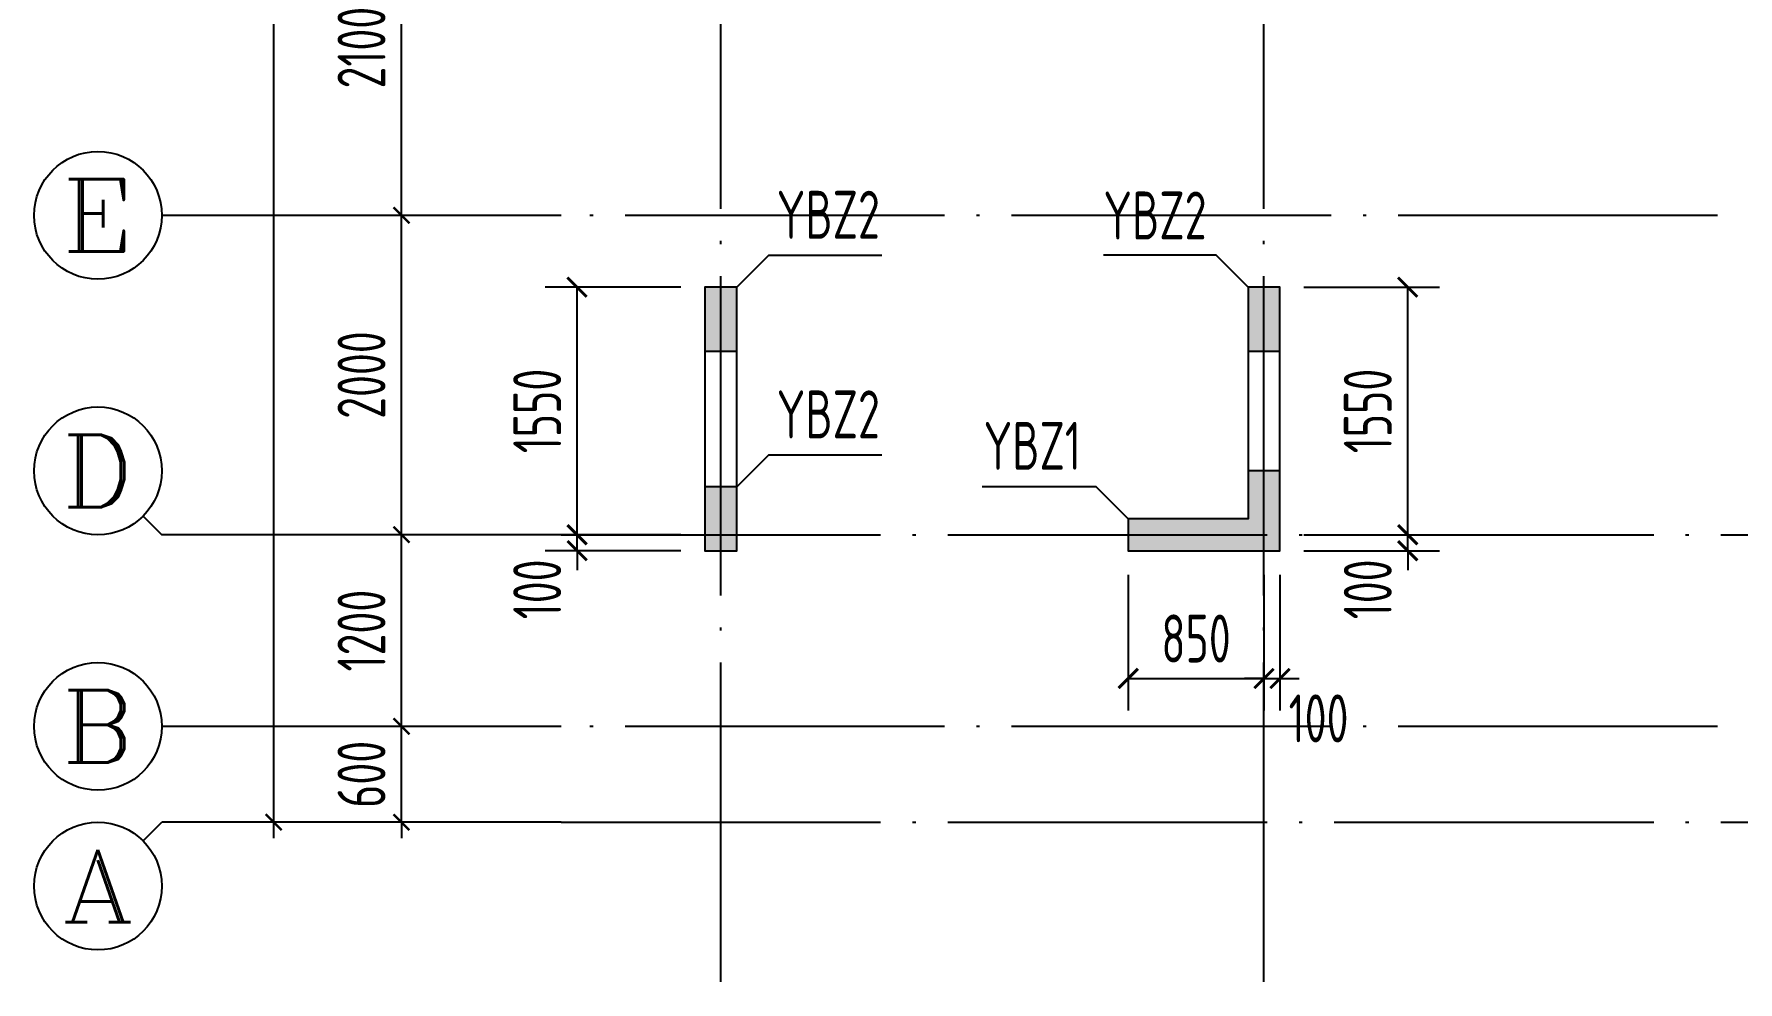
# Model space of a CAD drawing. Extents: x 826826 to 1642106, y -156213 to 399140.
# Drawn here: x 1167696 to 1178363, y 189354 to 195289 of the extents above; entities that cross this region are included whole.
import ezdxf
from ezdxf.enums import TextEntityAlignment as Align

# ---------------------------------------------------------------- set-up
doc = ezdxf.new("R2010")
doc.units = 0
doc.header["$LTSCALE"] = 1000
doc.linetypes.add('DOTE', pattern=[2.42, 2, -0.2, 0.02, -0.2])
doc.layers.get('0').update_dxf_attribs({"linetype": 'CONTINUOUS'})
doc.layers.get('DEFPOINTS').update_dxf_attribs({"linetype": 'CONTINUOUS'})
for name, color, linetype in [('A-AXIS', 1, 'CONTINUOUS'), ('A-DOTE', 10, 'DOTE'), ('AXIS_TEXT', 4, 'CONTINUOUS'), ('S-Q墙实线', 6, 'CONTINUOUS'), ('S-Q墙标注', 3, 'CONTINUOUS'), ('S-X详图填充', 252, 'CONTINUOUS'), ('S-X详图实线', 4, 'CONTINUOUS'), ('S-Y一般标注', 3, 'CONTINUOUS'), ('S-Z柱编号', 6, 'CONTINUOUS')]:
    doc.layers.add(name, color=color, linetype=linetype)
doc.styles.add('_TCH_AXIS', font='COMPLEX', dxfattribs={"bigfont": 'GBCBIG'})
doc.styles.add('COMPLEX', font='COMPLEX')
doc.styles.add('TSSD_DIMENSION', font='Tssdeng.shx', dxfattribs={"width": 0.7, "bigfont": 'tssdchn.shx'})
doc.styles.add('TSSD_REIN', font='tssdeng.shx', dxfattribs={"width": 0.7, "height": 300, "bigfont": 'tssdchn.shx'})
doc.styles.add('结构文字', font='zstxt.shx', dxfattribs={"width": 0.7, "bigfont": 'zshz.shx'})
doc.dimstyles.new('STRUCK', dxfattribs={"dimtxt": 400, "dimasz": 121, "dimexe": 200, "dimexo": 150, "dimgap": 115, "dimtad": 1, "dimdec": 0, "dimdsep": 46, "dimtxsty": '结构文字', "dimblk": 'ARCHTICK', "dimcen": 400, "dimclrd": 3, "dimclre": 3, "dimclrt": 7, "dimadec": 0, "dimazin": 0, "dimtfac": 1, "dimtdec": 0, "dimtix": 1, "dimtmove": 2, "dimatfit": 3, "dimldrblk": '_DIMX', "dimfxl": 0, "dimtolj": 1, "dimtzin": 0, "dimarcsym": 0})
doc.dimstyles.new('TSSD_100_100$0', dxfattribs={"dimtxt": 300, "dimasz": 80, "dimexe": 100, "dimexo": 250, "dimgap": 100, "dimtad": 1, "dimdec": 0, "dimzin": 0, "dimdsep": 46, "dimtxsty": 'TSSD_DIMENSION', "dimblk": 'ARCHTICK', "dimcen": 0, "dimdle": 100, "dimclrd": 3, "dimclre": 3, "dimclrt": 7, "dimadec": 0, "dimazin": 0, "dimtfac": 1, "dimtdec": 0, "dimtix": 1, "dimtmove": 2, "dimatfit": 3, "dimldrblk": 'ARCHTICK', "dimfxl": 0, "dimtolj": 1, "dimtzin": 0, "dimarcsym": 0})

# ---------------------------------------------------------------- blocks, each defined once
blk = doc.blocks.new('_ArchTick')
at = {"color": 0, "linetype": 'ByBlock', "const_width": 0.15}
blk.add_lwpolyline([(-0.5, -0.5), (0.5, 0.5)], dxfattribs=at)
blk = doc.blocks.new('*D888')
at = {"layer": 'DEFPOINTS', "color": 0}
for p in [(2300, 4900), (3300, 4900), (3300, 4300)]:
    blk.add_point(p, dxfattribs=at)
at = {"layer": 'S-Y一般标注', "color": 0, "lineweight": -2}
for p, q in [((2300, 4900), (2300, 5000)), ((3050, 4900), (2200, 4900)), ((2300, 4300), (2300, 4900)), ((3050, 4300), (2200, 4300)), ((2300, 4300), (2300, 4200))]:
    blk.add_line(p, q, dxfattribs=at)
at = {"layer": 'S-Y一般标注', "color": 0, "lineweight": -2, "xscale": 100, "yscale": 100, "zscale": 100}
for p, rotation in [((2300, 4900), 270), ((2300, 4300), 90)]:
    blk.add_blockref('_ArchTick', p, dxfattribs=dict(at, rotation=rotation))
at = {"layer": 'S-Y一般标注', "color": 7, "insert": (2050, 4600), "char_height": 300, "attachment_point": 5, "rotation": 90, "style": 'TSSD_DIMENSION'}
blk.add_mtext('\\A1;600', dxfattribs=at)
blk = doc.blocks.new('*D889')
at = {"layer": 'DEFPOINTS', "color": 0}
for p in [(2300, 6100), (3300, 6100), (3300, 4900)]:
    blk.add_point(p, dxfattribs=at)
at = {"layer": 'S-Y一般标注', "color": 0, "lineweight": -2}
for p, q in [((2300, 4800), (2300, 6200)), ((3050, 6100), (2200, 6100)), ((3050, 4900), (2200, 4900))]:
    blk.add_line(p, q, dxfattribs=at)
at = {"layer": 'S-Y一般标注', "color": 0, "lineweight": -2, "xscale": 100, "yscale": 100, "zscale": 100}
for p, rotation in [((2300, 6100), 90), ((2300, 4900), 270)]:
    blk.add_blockref('_ArchTick', p, dxfattribs=dict(at, rotation=rotation))
at = {"layer": 'S-Y一般标注', "color": 7, "insert": (2050, 5500), "char_height": 300, "attachment_point": 5, "rotation": 90, "style": 'TSSD_DIMENSION'}
blk.add_mtext('\\A1;1200', dxfattribs=at)
blk = doc.blocks.new('*D890')
at = {"layer": 'DEFPOINTS', "color": 0}
for p in [(2300, 8100), (3300, 8100), (3300, 6100)]:
    blk.add_point(p, dxfattribs=at)
at = {"layer": 'S-Y一般标注', "color": 0, "lineweight": -2}
for p, q in [((2300, 6000), (2300, 8200)), ((3050, 8100), (2200, 8100)), ((3050, 6100), (2200, 6100))]:
    blk.add_line(p, q, dxfattribs=at)
at = {"layer": 'S-Y一般标注', "color": 0, "lineweight": -2, "xscale": 100, "yscale": 100, "zscale": 100}
for p, rotation in [((2300, 8100), 90), ((2300, 6100), 270)]:
    blk.add_blockref('_ArchTick', p, dxfattribs=dict(at, rotation=rotation))
at = {"layer": 'S-Y一般标注', "color": 7, "insert": (2050, 7100), "char_height": 300, "attachment_point": 5, "rotation": 90, "style": 'TSSD_DIMENSION'}
blk.add_mtext('\\A1;2000', dxfattribs=at)
blk = doc.blocks.new('*D891')
at = {"layer": 'DEFPOINTS', "color": 0}
for p in [(2300, 10200), (3300, 10200), (3300, 8100)]:
    blk.add_point(p, dxfattribs=at)
at = {"layer": 'S-Y一般标注', "color": 0, "lineweight": -2}
for p, q in [((2300, 8000), (2300, 10300)), ((3050, 10200), (2200, 10200)), ((3050, 8100), (2200, 8100))]:
    blk.add_line(p, q, dxfattribs=at)
at = {"layer": 'S-Y一般标注', "color": 0, "lineweight": -2, "xscale": 100, "yscale": 100, "zscale": 100}
for p, rotation in [((2300, 10200), 90), ((2300, 8100), 270)]:
    blk.add_blockref('_ArchTick', p, dxfattribs=dict(at, rotation=rotation))
at = {"layer": 'S-Y一般标注', "color": 7, "insert": (2050, 9150), "char_height": 300, "attachment_point": 5, "rotation": 90, "style": 'TSSD_DIMENSION'}
blk.add_mtext('\\A1;2100', dxfattribs=at)
blk = doc.blocks.new('*D899')
at = {"layer": 'DEFPOINTS', "color": 0}
for p in [(1500, 18800), (3300, 18800), (3300, 4300)]:
    blk.add_point(p, dxfattribs=at)
at = {"layer": 'S-Y一般标注', "color": 0, "lineweight": -2}
for p, q in [((1500, 4200), (1500, 18900)), ((3050, 18800), (1400, 18800)), ((3050, 4300), (1400, 4300))]:
    blk.add_line(p, q, dxfattribs=at)
at = {"layer": 'S-Y一般标注', "color": 0, "lineweight": -2, "xscale": 100, "yscale": 100, "zscale": 100}
for p, rotation in [((1500, 18800), 90), ((1500, 4300), 270)]:
    blk.add_blockref('_ArchTick', p, dxfattribs=dict(at, rotation=rotation))
at = {"layer": 'S-Y一般标注', "color": 7, "insert": (1250, 11550), "char_height": 300, "attachment_point": 5, "rotation": 90, "style": 'TSSD_DIMENSION'}
blk.add_mtext('\\A1;14500', dxfattribs=at)
blk = doc.blocks.new('_AXISO')
blk.add_circle((0, 0), 0.5)
at = {"layer": 'AXIS_TEXT', "style": 'COMPLEX', "width": 1.041667}
blk.add_attdef('A', text='', height=0.56, dxfattribs=at).set_placement((-0.25, -0.28), (0.25, -0.28), align=Align.FIT)
blk = doc.blocks.new('*D2524')
at = {"layer": 'DEFPOINTS', "color": 0}
for p in [(1171096, 192154), (1171896, 192154), (1171896, 192054)]:
    blk.add_point(p, dxfattribs=at)
at = {"layer": 'S-Q墙标注', "color": 3, "lineweight": -2}
for p, q in [((1171096, 192154), (1171096, 192275)), ((1171746, 192154), (1170896, 192154)), ((1171096, 192054), (1171096, 192154)), ((1171746, 192054), (1170896, 192054)), ((1171096, 192054), (1171096, 191933))]:
    blk.add_line(p, q, dxfattribs=at)
at = {"layer": 'S-Q墙标注', "color": 3, "lineweight": -2, "xscale": 121, "yscale": 121, "zscale": 121}
for p, rotation in [((1171096, 192154), 270), ((1171096, 192054), 90)]:
    blk.add_blockref('_ArchTick', p, dxfattribs=dict(at, rotation=rotation))
at = {"layer": 'S-Q墙标注', "color": 7, "insert": (1170846, 191812), "char_height": 300, "attachment_point": 5, "rotation": 90, "style": 'TSSD_REIN'}
blk.add_mtext('\\A1;100', dxfattribs=at)
blk = doc.blocks.new('_DIMX')
blk.add_line((-150, 0), (150, 0))
at = {"const_width": 50}
blk.add_lwpolyline([(-70, -70), (70, 70)], dxfattribs=at)
blk = doc.blocks.new('*D2525')
at = {"layer": 'DEFPOINTS', "color": 0}
for p in [(1171096, 193704), (1171896, 193704), (1171896, 192154)]:
    blk.add_point(p, dxfattribs=at)
at = {"layer": 'S-Q墙标注', "color": 3, "lineweight": -2}
for p, q in [((1171746, 193704), (1170896, 193704)), ((1171096, 192154), (1171096, 193704)), ((1171746, 192154), (1170896, 192154))]:
    blk.add_line(p, q, dxfattribs=at)
at = {"layer": 'S-Q墙标注', "color": 3, "lineweight": -2, "xscale": 121, "yscale": 121, "zscale": 121}
for p, rotation in [((1171096, 193704), 90), ((1171096, 192154), 270)]:
    blk.add_blockref('_ArchTick', p, dxfattribs=dict(at, rotation=rotation))
at = {"layer": 'S-Q墙标注', "color": 7, "insert": (1170846, 192929), "char_height": 300, "attachment_point": 5, "rotation": 90, "style": 'TSSD_REIN'}
blk.add_mtext('\\A1;1550', dxfattribs=at)
blk = doc.blocks.new('*D2526')
at = {"layer": 'DEFPOINTS', "color": 0}
for p in [(1175496, 192154), (1176296, 192154), (1175496, 192054)]:
    blk.add_point(p, dxfattribs=at)
at = {"layer": 'S-Q墙标注', "color": 3, "lineweight": -2}
for p, q in [((1176296, 192154), (1176296, 192275)), ((1175646, 192154), (1176496, 192154)), ((1176296, 192054), (1176296, 192154)), ((1175646, 192054), (1176496, 192054)), ((1176296, 192054), (1176296, 191933))]:
    blk.add_line(p, q, dxfattribs=at)
at = {"layer": 'S-Q墙标注', "color": 3, "lineweight": -2, "xscale": 121, "yscale": 121, "zscale": 121}
for p, rotation in [((1176296, 192154), 270), ((1176296, 192054), 90)]:
    blk.add_blockref('_ArchTick', p, dxfattribs=dict(at, rotation=rotation))
at = {"layer": 'S-Q墙标注', "color": 7, "insert": (1176046, 191812), "char_height": 300, "attachment_point": 5, "rotation": 90, "style": 'TSSD_REIN'}
blk.add_mtext('\\A1;100', dxfattribs=at)
blk = doc.blocks.new('*D2527')
at = {"layer": 'DEFPOINTS', "color": 0}
for p in [(1175496, 193704), (1176296, 193704), (1175496, 192154)]:
    blk.add_point(p, dxfattribs=at)
at = {"layer": 'S-Q墙标注', "color": 3, "lineweight": -2}
for p, q in [((1175646, 193704), (1176496, 193704)), ((1176296, 192154), (1176296, 193704)), ((1175646, 192154), (1176496, 192154))]:
    blk.add_line(p, q, dxfattribs=at)
at = {"layer": 'S-Q墙标注', "color": 3, "lineweight": -2, "xscale": 121, "yscale": 121, "zscale": 121}
for p, rotation in [((1176296, 193704), 90), ((1176296, 192154), 270)]:
    blk.add_blockref('_ArchTick', p, dxfattribs=dict(at, rotation=rotation))
at = {"layer": 'S-Q墙标注', "color": 7, "insert": (1176046, 192929), "char_height": 300, "attachment_point": 5, "rotation": 90, "style": 'TSSD_REIN'}
blk.add_mtext('\\A1;1550', dxfattribs=at)
blk = doc.blocks.new('*D2528')
at = {"layer": 'DEFPOINTS', "color": 0}
for p in [(1174546, 192054), (1175396, 192054), (1175396, 191254)]:
    blk.add_point(p, dxfattribs=at)
at = {"layer": 'S-Q墙标注', "color": 3, "lineweight": -2}
for p, q in [((1174546, 191904), (1174546, 191054)), ((1175396, 191904), (1175396, 191054)), ((1174546, 191254), (1175396, 191254))]:
    blk.add_line(p, q, dxfattribs=at)
at = {"layer": 'S-Q墙标注', "color": 3, "lineweight": -2, "xscale": 121, "yscale": 121, "zscale": 121, "rotation": 180}
blk.add_blockref('_ArchTick', (1174546, 191254), dxfattribs=at)
at = {"layer": 'S-Q墙标注', "color": 3, "lineweight": -2, "xscale": 121, "yscale": 121, "zscale": 121}
blk.add_blockref('_ArchTick', (1175396, 191254), dxfattribs=at)
at = {"layer": 'S-Q墙标注', "color": 7, "insert": (1174971, 191504), "char_height": 300, "attachment_point": 5, "style": 'TSSD_REIN'}
blk.add_mtext('\\A1;850', dxfattribs=at)
blk = doc.blocks.new('*D2529')
at = {"layer": 'DEFPOINTS', "color": 0}
for p in [(1175396, 192054), (1175496, 192054), (1175496, 191254)]:
    blk.add_point(p, dxfattribs=at)
at = {"layer": 'S-Q墙标注', "color": 3, "lineweight": -2}
for p, q in [((1175396, 191904), (1175396, 191054)), ((1175496, 191904), (1175496, 191054)), ((1175396, 191254), (1175275, 191254)), ((1175396, 191254), (1175496, 191254)), ((1175496, 191254), (1175617, 191254))]:
    blk.add_line(p, q, dxfattribs=at)
at = {"layer": 'S-Q墙标注', "color": 3, "lineweight": -2, "xscale": 121, "yscale": 121, "zscale": 121}
blk.add_blockref('_ArchTick', (1175396, 191254), dxfattribs=at)
at = {"layer": 'S-Q墙标注', "color": 3, "lineweight": -2, "xscale": 121, "yscale": 121, "zscale": 121, "rotation": 180}
blk.add_blockref('_ArchTick', (1175496, 191254), dxfattribs=at)
at = {"layer": 'S-Q墙标注', "color": 7, "insert": (1175738, 191004), "char_height": 300, "attachment_point": 5, "style": 'TSSD_REIN'}
blk.add_mtext('\\A1;100', dxfattribs=at)
blk = doc.blocks.new('20210801.08533475')
at = {"layer": 'A-AXIS'}
for p, q in [((3300, 8100), (800, 8100)), ((682.8, 6217.2), (800, 6100)), ((3300, 6100), (800, 6100)), ((3300, 4900), (800, 4900)), ((682.8, 4182.8), (800, 4300)), ((3300, 4300), (800, 4300))]:
    blk.add_line(p, q, dxfattribs=at)
at = {"layer": 'A-DOTE'}
for p, q in [((4300, 3300), (4300, 19800)), ((7700, 3300), (7700, 10500)), ((54100, 8100), (3300, 8100)), ((3300, 6100), (54100, 6100)), ((54100, 4900), (3300, 4900)), ((3300, 4300), (54100, 4300))]:
    blk.add_line(p, q, dxfattribs=at)
at = {"layer": 'A-AXIS'}
ref = blk.add_blockref('_AXISO', (400, 8100), dxfattribs=dict(at, xscale=800, yscale=800, zscale=800))
ref.add_attrib('A', 'E', dxfattribs={"layer": 'AXIS_TEXT', "height": 452.5, "style": '_TCH_AXIS', "width": 1.3125}).set_placement((173.7, 7873.7), (626.3, 7873.7), align=Align.FIT)
ref = blk.add_blockref('_AXISO', (400, 6500), dxfattribs=dict(at, xscale=800, yscale=800, zscale=800))
ref.add_attrib('A', 'D', dxfattribs={"layer": 'AXIS_TEXT', "height": 452.5, "style": '_TCH_AXIS', "width": 1.235294}).set_placement((173.7, 6273.7), (626.3, 6273.7), align=Align.FIT)
ref = blk.add_blockref('_AXISO', (400, 4900), dxfattribs=dict(at, xscale=800, yscale=800, zscale=800))
ref.add_attrib('A', 'B', dxfattribs={"layer": 'AXIS_TEXT', "height": 452.5, "style": '_TCH_AXIS', "width": 1.235294}).set_placement((173.7, 4673.7), (626.3, 4673.7), align=Align.FIT)
ref = blk.add_blockref('_AXISO', (400, 3900), dxfattribs=dict(at, xscale=800, yscale=800, zscale=800))
ref.add_attrib('A', 'A', dxfattribs={"layer": 'AXIS_TEXT', "height": 452.5, "style": '_TCH_AXIS', "width": 1.166667}).set_placement((173.7, 3673.7), (626.3, 3673.7), align=Align.FIT)
at = {"layer": 'S-Y一般标注'}
for p1, p2, distance, picture, middle in [((3300, 4300), (3300, 18800), 1800, '*D899', (1250, 11550)), ((3300, 8100), (3300, 10200), 1000, '*D891', (2050, 9150)), ((3300, 6100), (3300, 8100), 1000, '*D890', (2050, 7100)), ((3300, 4900), (3300, 6100), 1000, '*D889', (2050, 5500)), ((3300, 4300), (3300, 4900), 1000, '*D888', (2050, 4600))]:
    dim = blk.add_aligned_dim(p1=p1, p2=p2, distance=distance, dimstyle='TSSD_100_100$0', override={"dimasz": 100, "dimclrd": 0, "dimclre": 0}, dxfattribs=at)
    dim.commit()
    dim.dimension.update_dxf_attribs({"geometry": picture, "text_midpoint": middle})

msp = doc.modelspace()

# ---------------------------------------------------------------- hatches: boundary and pattern name
at = {"layer": 'S-X详图填充'}
h = msp.add_hatch(color=256, dxfattribs=at)
h.dxf.hatch_style = 1
h.paths.add_polyline_path([(1171896.22, 193304.03), (1172096.22, 193304.03), (1172096.22, 193704.03), (1171896.22, 193704.03)])
h = msp.add_hatch(color=256, dxfattribs=at)
h.dxf.hatch_style = 1
h.paths.add_polyline_path([(1175296.22, 193303.99), (1175496.22, 193303.99), (1175496.22, 193703.99), (1175296.22, 193703.99)])
h = msp.add_hatch(color=256, dxfattribs=at)
h.dxf.hatch_style = 1
h.paths.add_polyline_path([(1175496.22, 192553.99), (1175296.22, 192553.99), (1175296.22, 192253.99), (1174546.22, 192253.99), (1174546.22, 192053.99), (1175496.22, 192053.99)])
h = msp.add_hatch(color=256, dxfattribs=at)
h.dxf.hatch_style = 1
h.paths.add_polyline_path([(1172096.22, 192454.03), (1171896.22, 192454.03), (1171896.22, 192054.03), (1172096.22, 192054.03)])

# ---------------------------------------------------------------- linework, layer by layer
at = {"layer": 'S-Q墙实线'}
for points in [[(1172096.22, 192053.99), (1172096.22, 193703.99), (1171896.22, 193703.99), (1171896.22, 192053.99)], [(1174546.22, 192053.99), (1175496.22, 192053.99), (1175496.22, 193703.99), (1175296.22, 193703.99), (1175296.22, 192253.99), (1174546.22, 192253.99), (1174546.22, 192253.99), (1174546.22, 192053.99)]]:
    msp.add_lwpolyline(points, close=True, dxfattribs=at)
at = {"layer": 'S-X详图实线'}
for points in [[(1171896.22, 193304.03), (1172096.22, 193304.03), (1172096.22, 193704.03), (1171896.22, 193704.03), (1171896.22, 193304.03)], [(1175296.22, 193303.99), (1175496.22, 193303.99), (1175496.22, 193703.99), (1175296.22, 193703.99), (1175296.22, 193303.99)], [(1175496.22, 192553.99), (1175296.22, 192553.99), (1175296.22, 192253.99), (1174546.22, 192253.99), (1174546.22, 192053.99), (1175496.22, 192053.99), (1175496.22, 192553.99)], [(1172096.22, 192454.03), (1171896.22, 192454.03), (1171896.22, 192054.03), (1172096.22, 192054.03), (1172096.22, 192454.03)]]:
    msp.add_lwpolyline(points, close=True, dxfattribs=at)
at = {"layer": 'S-Z柱编号', "color": 7}
for points in [[(1172096.22, 193703.99), (1172296.22, 193903.99), (1173003.6, 193903.99)], [(1175296.22, 193703.99), (1175096.22, 193903.99), (1174392.35, 193903.99)], [(1172096.22, 192454.03), (1172296.22, 192654.03), (1173003.6, 192654.03)], [(1174546.22, 192253.99), (1174346.22, 192453.99), (1173631.01, 192453.99)]]:
    msp.add_lwpolyline(points, dxfattribs=at)

# ---------------------------------------------------------------- block references
at = {"layer": 'S-Y一般标注'}
msp.add_blockref('20210801.08533475', (1167696.22, 186053.99), dxfattribs=at)

# ---------------------------------------------------------------- texts
at = {"layer": 'S-Z柱编号', "color": 7, "style": 'TSSD_REIN', "width": 0.7}
for s, p in [('YBZ2', (1172345.2, 193917.74)), ('YBZ2', (1174390.45, 193913.28)), ('YBZ2', (1172345.2, 192667.77)), ('YBZ1', (1173640.45, 192470.84))]:
    msp.add_text(s, height=300, dxfattribs=at).set_placement(p, align=Align.BOTTOM_LEFT)

# ---------------------------------------------------------------- dimensions: what is measured, and where the dimension line sits
at = {"layer": 'S-Q墙标注'}
for base, p1, p2, picture, middle in [((1171096.22, 193703.99), (1171896.22, 192154.03), (1171896.22, 193703.99), '*D2525', (1170846.22, 192929.01)), ((1176296.22, 193703.99), (1175496.22, 192153.99), (1175496.22, 193703.99), '*D2527', (1176046.22, 192928.99))]:
    dim = msp.add_linear_dim(base=base, p1=p1, p2=p2, angle=90, dimstyle='STRUCK', override={"dimtxt": 300, "dimgap": 100, "dimtxsty": 'TSSD_REIN'}, dxfattribs=at)
    dim.commit()
    dim.dimension.update_dxf_attribs({"geometry": picture, "text_midpoint": middle})
for base, p1, p2, picture, middle in [((1171096.22, 192154.03), (1171896.22, 192054.03), (1171896.22, 192154.03), '*D2524', (1170846.22, 191812.11)), ((1176296.22, 192153.99), (1175496.22, 192053.99), (1175496.22, 192153.99), '*D2526', (1176046.22, 191812.07))]:
    dim = msp.add_linear_dim(base=base, p1=p1, p2=p2, angle=90, dimstyle='STRUCK', override={"dimtxt": 300, "dimgap": 100, "dimtxsty": 'TSSD_REIN'}, dxfattribs=at)
    dim.commit()
    dim.dimension.update_dxf_attribs({"geometry": picture, "text_midpoint": middle, "dimtype": 160})
dim = msp.add_linear_dim(base=(1175396.21, 191253.99), p1=(1174546.22, 192053.99), p2=(1175396.21, 192053.99), dimstyle='STRUCK', override={"dimtxt": 300, "dimgap": 100, "dimtxsty": 'TSSD_REIN'}, dxfattribs=at)
dim.commit()
dim.dimension.update_dxf_attribs({"geometry": '*D2528', "text_midpoint": (1174971.22, 191503.99)})
dim = msp.add_linear_dim(base=(1175496.22, 191253.99), p1=(1175396.21, 192053.99), p2=(1175496.22, 192053.99), dimstyle='STRUCK', override={"dimtxt": 300, "dimgap": 100, "dimtxsty": 'TSSD_REIN'}, dxfattribs=at)
dim.commit()
dim.dimension.update_dxf_attribs({"geometry": '*D2529', "text_midpoint": (1175738.14, 191003.99), "dimtype": 160})

doc.saveas('drawing.dxf')
